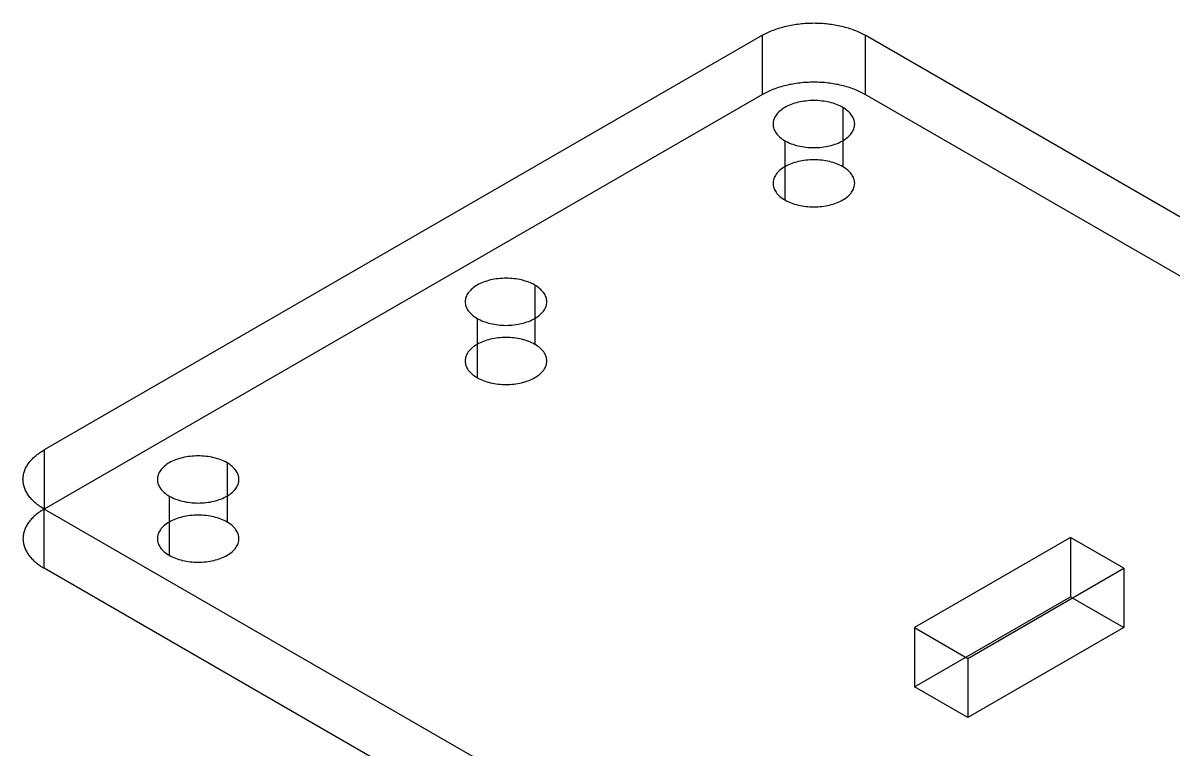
# Model space of a CAD drawing. Header units: inches. Extents: x 0.5 to 33.5, y 0.5 to 21.5.
# Drawn here: x 27.333 to 30.204, y 11.905 to 13.718 of the extents above; entities that cross this region are included whole.
import ezdxf

# ---------------------------------------------------------------- set-up
doc = ezdxf.new("R2010")
doc.units = ezdxf.units.IN
doc.header["$MEASUREMENT"] = 0

msp = doc.modelspace()

# ---------------------------------------------------------------- linework, layer by layer
at = {"layer": 'OUTLINE'}
for p, q in [((29.1856, 13.6906), (29.1889, 13.6923)), ((29.1889, 13.6923), (29.1923, 13.6939)), ((29.1923, 13.6939), (29.1958, 13.6955)), ((29.1958, 13.6955), (29.1993, 13.6971)), ((29.1993, 13.6971), (29.2029, 13.6986)), ((29.2029, 13.6986), (29.2066, 13.7)), ((29.2066, 13.7), (29.2103, 13.7014)), ((29.2103, 13.7014), (29.2141, 13.7028)), ((29.2141, 13.7028), (29.218, 13.7041)), ((29.218, 13.7041), (29.2219, 13.7053)), ((29.2219, 13.7053), (29.2258, 13.7065)), ((29.2258, 13.7065), (29.2298, 13.7076)), ((29.2298, 13.7076), (29.2338, 13.7087)), ((29.2338, 13.7087), (29.2379, 13.7097)), ((29.2379, 13.7097), (29.242, 13.7107)), ((29.242, 13.7107), (29.2462, 13.7116)), ((29.2462, 13.7116), (29.2504, 13.7124)), ((29.2504, 13.7124), (29.2546, 13.7132)), ((29.2546, 13.7132), (29.2589, 13.7139)), ((29.2589, 13.7139), (29.2632, 13.7145)), ((29.2632, 13.7145), (29.2675, 13.7151)), ((29.2675, 13.7151), (29.2719, 13.7157)), ((29.2719, 13.7157), (29.2763, 13.7161)), ((29.2763, 13.7161), (29.2806, 13.7165)), ((29.2806, 13.7165), (29.2851, 13.7169)), ((29.2851, 13.7169), (29.2895, 13.7172)), ((29.2895, 13.7172), (29.2939, 13.7174)), ((29.2939, 13.7174), (29.2983, 13.7175)), ((29.2983, 13.7175), (29.3028, 13.7176)), ((29.3028, 13.7176), (29.3072, 13.7177)), ((29.3072, 13.7177), (29.3117, 13.7176)), ((29.3117, 13.7176), (29.3161, 13.7175)), ((29.3161, 13.7175), (29.3205, 13.7174)), ((29.3205, 13.7174), (29.325, 13.7172)), ((29.325, 13.7172), (29.3294, 13.7169)), ((29.3294, 13.7169), (29.3338, 13.7165)), ((29.3338, 13.7165), (29.3382, 13.7161)), ((29.3382, 13.7161), (29.3426, 13.7157)), ((29.3426, 13.7157), (29.3469, 13.7151)), ((29.3469, 13.7151), (29.3512, 13.7145)), ((29.3512, 13.7145), (29.3555, 13.7139)), ((29.3555, 13.7139), (29.3598, 13.7132)), ((29.3598, 13.7132), (29.364, 13.7124)), ((29.364, 13.7124), (29.3682, 13.7116)), ((29.3682, 13.7116), (29.3724, 13.7107)), ((29.3724, 13.7107), (29.3765, 13.7097)), ((29.3765, 13.7097), (29.3806, 13.7087)), ((29.3806, 13.7087), (29.3846, 13.7076)), ((29.3846, 13.7076), (29.3886, 13.7065)), ((29.3886, 13.7065), (29.3926, 13.7053)), ((29.3926, 13.7053), (29.3965, 13.7041)), ((29.3965, 13.7041), (29.4003, 13.7028)), ((29.4003, 13.7028), (29.4041, 13.7014)), ((29.4041, 13.7014), (29.4078, 13.7)), ((29.4078, 13.7), (29.4115, 13.6986)), ((29.4115, 13.6986), (29.4151, 13.6971)), ((29.4151, 13.6971), (29.4186, 13.6955)), ((29.4186, 13.6955), (29.4221, 13.6939)), ((29.4221, 13.6939), (29.4255, 13.6923)), ((29.4255, 13.6923), (29.4288, 13.6906)), ((29.1792, 13.687), (27.3864, 12.6519)), ((29.1792, 13.687), (29.1823, 13.6888)), ((29.1792, 13.5392), (29.1792, 13.687)), ((29.1823, 13.6888), (29.1856, 13.6906)), ((29.4288, 13.6906), (29.4321, 13.6888)), ((29.4321, 13.6888), (29.4353, 13.687)), ((32.2525, 12.0605), (29.4353, 13.687)), ((29.4353, 13.687), (29.4353, 13.5392)), ((29.1993, 13.5492), (29.1958, 13.5477)), ((29.2029, 13.5507), (29.1993, 13.5492)), ((29.2066, 13.5522), (29.2029, 13.5507)), ((29.2103, 13.5536), (29.2066, 13.5522)), ((29.2141, 13.5549), (29.2103, 13.5536)), ((29.218, 13.5562), (29.2141, 13.5549)), ((29.2219, 13.5575), (29.218, 13.5562)), ((29.2258, 13.5586), (29.2219, 13.5575)), ((29.2298, 13.5598), (29.2258, 13.5586)), ((29.2338, 13.5608), (29.2298, 13.5598)), ((29.2379, 13.5618), (29.2338, 13.5608)), ((29.242, 13.5628), (29.2379, 13.5618)), ((29.2462, 13.5637), (29.242, 13.5628)), ((29.2504, 13.5645), (29.2462, 13.5637)), ((29.2546, 13.5653), (29.2504, 13.5645)), ((29.2589, 13.566), (29.2546, 13.5653)), ((29.2632, 13.5667), (29.2589, 13.566)), ((29.2675, 13.5673), (29.2632, 13.5667)), ((29.2719, 13.5678), (29.2675, 13.5673)), ((29.2763, 13.5683), (29.2719, 13.5678)), ((29.2806, 13.5687), (29.2763, 13.5683)), ((29.2851, 13.569), (29.2806, 13.5687)), ((29.2895, 13.5693), (29.2851, 13.569)), ((29.2939, 13.5695), (29.2895, 13.5693)), ((29.2983, 13.5697), (29.2939, 13.5695)), ((29.3028, 13.5698), (29.2983, 13.5697)), ((29.3072, 13.5698), (29.3028, 13.5698)), ((29.3117, 13.5698), (29.3072, 13.5698)), ((29.3161, 13.5697), (29.3117, 13.5698)), ((29.3205, 13.5695), (29.3161, 13.5697)), ((29.325, 13.5693), (29.3205, 13.5695)), ((29.3294, 13.569), (29.325, 13.5693)), ((29.3338, 13.5687), (29.3294, 13.569)), ((29.3382, 13.5683), (29.3338, 13.5687)), ((29.3426, 13.5678), (29.3382, 13.5683)), ((29.3469, 13.5673), (29.3426, 13.5678)), ((29.3512, 13.5667), (29.3469, 13.5673)), ((29.3555, 13.566), (29.3512, 13.5667)), ((29.3598, 13.5653), (29.3555, 13.566)), ((29.364, 13.5645), (29.3598, 13.5653)), ((29.3682, 13.5637), (29.364, 13.5645)), ((29.3724, 13.5628), (29.3682, 13.5637)), ((29.3765, 13.5618), (29.3724, 13.5628)), ((29.3806, 13.5608), (29.3765, 13.5618)), ((29.3846, 13.5598), (29.3806, 13.5608)), ((29.3886, 13.5586), (29.3846, 13.5598)), ((29.3926, 13.5575), (29.3886, 13.5586)), ((29.3965, 13.5562), (29.3926, 13.5575)), ((29.4003, 13.5549), (29.3965, 13.5562)), ((29.4041, 13.5536), (29.4003, 13.5549)), ((29.4078, 13.5522), (29.4041, 13.5536)), ((29.4115, 13.5507), (29.4078, 13.5522)), ((29.4151, 13.5492), (29.4115, 13.5507)), ((29.4186, 13.5477), (29.4151, 13.5492)), ((29.1792, 13.5392), (27.3864, 12.5041)), ((29.1823, 13.541), (29.1792, 13.5392)), ((29.1856, 13.5427), (29.1823, 13.541)), ((29.1889, 13.5444), (29.1856, 13.5427)), ((29.1923, 13.5461), (29.1889, 13.5444)), ((29.1958, 13.5477), (29.1923, 13.5461)), ((29.2682, 13.5196), (29.2637, 13.5184)), ((29.2729, 13.5206), (29.2682, 13.5196)), ((29.2777, 13.5215), (29.2729, 13.5206)), ((29.2825, 13.5223), (29.2777, 13.5215)), ((29.2873, 13.5229), (29.2825, 13.5223)), ((29.2923, 13.5234), (29.2873, 13.5229)), ((29.2972, 13.5238), (29.2923, 13.5234)), ((29.3022, 13.524), (29.2972, 13.5238)), ((29.3072, 13.524), (29.3022, 13.524)), ((29.3122, 13.524), (29.3072, 13.524)), ((29.3172, 13.5238), (29.3122, 13.524)), ((29.3222, 13.5234), (29.3172, 13.5238)), ((29.3271, 13.5229), (29.3222, 13.5234)), ((29.332, 13.5223), (29.3271, 13.5229)), ((29.3368, 13.5215), (29.332, 13.5223)), ((29.3415, 13.5206), (29.3368, 13.5215)), ((29.3462, 13.5196), (29.3415, 13.5206)), ((29.3508, 13.5184), (29.3462, 13.5196)), ((29.4221, 13.5461), (29.4186, 13.5477)), ((29.4255, 13.5444), (29.4221, 13.5461)), ((29.4288, 13.5427), (29.4255, 13.5444)), ((29.4321, 13.541), (29.4288, 13.5427)), ((29.4353, 13.5392), (29.4321, 13.541)), ((32.2525, 11.9126), (29.4353, 13.5392)), ((29.2151, 13.4904), (29.2131, 13.4877)), ((29.2174, 13.493), (29.2151, 13.4904)), ((29.2199, 13.4955), (29.2174, 13.493)), ((29.2225, 13.4979), (29.2199, 13.4955)), ((29.2254, 13.5003), (29.2225, 13.4979)), ((29.2285, 13.5025), (29.2254, 13.5003)), ((29.2318, 13.5047), (29.2285, 13.5025)), ((29.2352, 13.5068), (29.2318, 13.5047)), ((29.2388, 13.5088), (29.2352, 13.5068)), ((29.2426, 13.5107), (29.2388, 13.5088)), ((29.2465, 13.5125), (29.2426, 13.5107)), ((29.2506, 13.5141), (29.2465, 13.5125)), ((29.2549, 13.5157), (29.2506, 13.5141)), ((29.2592, 13.5171), (29.2549, 13.5157)), ((29.2637, 13.5184), (29.2592, 13.5171)), ((29.3552, 13.5171), (29.3508, 13.5184)), ((29.3596, 13.5157), (29.3552, 13.5171)), ((29.3638, 13.5141), (29.3596, 13.5157)), ((29.3679, 13.5125), (29.3638, 13.5141)), ((29.3718, 13.5107), (29.3679, 13.5125)), ((29.3756, 13.5088), (29.3718, 13.5107)), ((29.3792, 13.5068), (29.3756, 13.5088)), ((29.3792, 13.5068), (29.3792, 13.3589)), ((29.3827, 13.5047), (29.3792, 13.5068)), ((29.386, 13.5025), (29.3827, 13.5047)), ((29.389, 13.5003), (29.386, 13.5025)), ((29.3919, 13.4979), (29.389, 13.5003)), ((29.3946, 13.4955), (29.3919, 13.4979)), ((29.397, 13.493), (29.3946, 13.4955)), ((29.3993, 13.4904), (29.397, 13.493)), ((29.4013, 13.4877), (29.3993, 13.4904)), ((29.2055, 13.4681), (29.2054, 13.4652)), ((29.2054, 13.4652), (29.2055, 13.4624)), ((29.2059, 13.471), (29.2055, 13.4681)), ((29.2055, 13.4624), (29.2059, 13.4595)), ((29.2065, 13.4739), (29.2059, 13.471)), ((29.2073, 13.4767), (29.2065, 13.4739)), ((29.2084, 13.4795), (29.2073, 13.4767)), ((29.2098, 13.4823), (29.2084, 13.4795)), ((29.2113, 13.485), (29.2098, 13.4823)), ((29.2131, 13.4877), (29.2113, 13.485)), ((29.4031, 13.485), (29.4013, 13.4877)), ((29.4047, 13.4823), (29.4031, 13.485)), ((29.406, 13.4795), (29.4047, 13.4823)), ((29.4071, 13.4767), (29.406, 13.4795)), ((29.408, 13.4739), (29.4071, 13.4767)), ((29.4086, 13.471), (29.408, 13.4739)), ((29.4089, 13.4681), (29.4086, 13.471)), ((29.4086, 13.4595), (29.4089, 13.4624)), ((29.4091, 13.4652), (29.4089, 13.4681)), ((29.4089, 13.4624), (29.4091, 13.4652)), ((29.2059, 13.4595), (29.2065, 13.4566)), ((29.2065, 13.4566), (29.2073, 13.4538)), ((29.2073, 13.4538), (29.2084, 13.4509)), ((29.2084, 13.4509), (29.2098, 13.4482)), ((29.2098, 13.4482), (29.2113, 13.4454)), ((29.2113, 13.4454), (29.2131, 13.4427)), ((29.2131, 13.4427), (29.2151, 13.4401)), ((29.2151, 13.4401), (29.2174, 13.4375)), ((29.2174, 13.4375), (29.2199, 13.435)), ((29.2199, 13.435), (29.2225, 13.4326)), ((29.3919, 13.4326), (29.3946, 13.435)), ((29.3946, 13.435), (29.397, 13.4375)), ((29.397, 13.4375), (29.3993, 13.4401)), ((29.3993, 13.4401), (29.4013, 13.4427)), ((29.4013, 13.4427), (29.4031, 13.4454)), ((29.4031, 13.4454), (29.4047, 13.4482)), ((29.4047, 13.4482), (29.406, 13.4509)), ((29.406, 13.4509), (29.4071, 13.4538)), ((29.4071, 13.4538), (29.408, 13.4566)), ((29.408, 13.4566), (29.4086, 13.4595)), ((29.2225, 13.4326), (29.2254, 13.4302)), ((29.2254, 13.4302), (29.2285, 13.4279)), ((29.2285, 13.4279), (29.2318, 13.4257)), ((29.2318, 13.4257), (29.2352, 13.4237)), ((29.2352, 13.4237), (29.2352, 13.2758)), ((29.2352, 13.4237), (29.2388, 13.4217)), ((29.2388, 13.4217), (29.2426, 13.4198)), ((29.2426, 13.4198), (29.2465, 13.418)), ((29.2465, 13.418), (29.2506, 13.4163)), ((29.2506, 13.4163), (29.2549, 13.4148)), ((29.2549, 13.4148), (29.2592, 13.4134)), ((29.2592, 13.4134), (29.2637, 13.4121)), ((29.2637, 13.4121), (29.2682, 13.4109)), ((29.2682, 13.4109), (29.2729, 13.4099)), ((29.2729, 13.4099), (29.2777, 13.409)), ((29.2777, 13.409), (29.2825, 13.4082)), ((29.2825, 13.4082), (29.2873, 13.4076)), ((29.2873, 13.4076), (29.2923, 13.4071)), ((29.2923, 13.4071), (29.2972, 13.4067)), ((29.2972, 13.4067), (29.3022, 13.4065)), ((29.3022, 13.4065), (29.3072, 13.4064)), ((29.3072, 13.4064), (29.3122, 13.4065)), ((29.3122, 13.4065), (29.3172, 13.4067)), ((29.3172, 13.4067), (29.3222, 13.4071)), ((29.3222, 13.4071), (29.3271, 13.4076)), ((29.3271, 13.4076), (29.332, 13.4082)), ((29.332, 13.4082), (29.3368, 13.409)), ((29.3368, 13.409), (29.3415, 13.4099)), ((29.3415, 13.4099), (29.3462, 13.4109)), ((29.3462, 13.4109), (29.3508, 13.4121)), ((29.3508, 13.4121), (29.3552, 13.4134)), ((29.3552, 13.4134), (29.3596, 13.4148)), ((29.3596, 13.4148), (29.3638, 13.4163)), ((29.3638, 13.4163), (29.3679, 13.418)), ((29.3679, 13.418), (29.3718, 13.4198)), ((29.3718, 13.4198), (29.3756, 13.4217)), ((29.3756, 13.4217), (29.3792, 13.4237)), ((29.3792, 13.4237), (29.3827, 13.4257)), ((29.3827, 13.4257), (29.386, 13.4279)), ((29.386, 13.4279), (29.389, 13.4302)), ((29.389, 13.4302), (29.3919, 13.4326)), ((29.2923, 13.3755), (29.2873, 13.375)), ((29.2972, 13.3759), (29.2923, 13.3755)), ((29.3022, 13.3761), (29.2972, 13.3759)), ((29.3072, 13.3762), (29.3022, 13.3761)), ((29.3122, 13.3761), (29.3072, 13.3762)), ((29.3172, 13.3759), (29.3122, 13.3761)), ((29.3222, 13.3755), (29.3172, 13.3759)), ((29.3271, 13.375), (29.3222, 13.3755)), ((29.2199, 13.3476), (29.2174, 13.3451)), ((29.2225, 13.35), (29.2199, 13.3476)), ((29.2254, 13.3524), (29.2225, 13.35)), ((29.2285, 13.3547), (29.2254, 13.3524)), ((29.2318, 13.3569), (29.2285, 13.3547)), ((29.2352, 13.3589), (29.2318, 13.3569)), ((29.2388, 13.3609), (29.2352, 13.3589)), ((29.2426, 13.3628), (29.2388, 13.3609)), ((29.2465, 13.3646), (29.2426, 13.3628)), ((29.2506, 13.3663), (29.2465, 13.3646)), ((29.2549, 13.3678), (29.2506, 13.3663)), ((29.2592, 13.3692), (29.2549, 13.3678)), ((29.2637, 13.3705), (29.2592, 13.3692)), ((29.2682, 13.3717), (29.2637, 13.3705)), ((29.2729, 13.3727), (29.2682, 13.3717)), ((29.2777, 13.3736), (29.2729, 13.3727)), ((29.2825, 13.3744), (29.2777, 13.3736)), ((29.2873, 13.375), (29.2825, 13.3744)), ((29.332, 13.3744), (29.3271, 13.375)), ((29.3368, 13.3736), (29.332, 13.3744)), ((29.3415, 13.3727), (29.3368, 13.3736)), ((29.3462, 13.3717), (29.3415, 13.3727)), ((29.3508, 13.3705), (29.3462, 13.3717)), ((29.3552, 13.3692), (29.3508, 13.3705)), ((29.3596, 13.3678), (29.3552, 13.3692)), ((29.3638, 13.3663), (29.3596, 13.3678)), ((29.3679, 13.3646), (29.3638, 13.3663)), ((29.3718, 13.3628), (29.3679, 13.3646)), ((29.3756, 13.3609), (29.3718, 13.3628)), ((29.3792, 13.3589), (29.3756, 13.3609)), ((29.3827, 13.3569), (29.3792, 13.3589)), ((29.386, 13.3547), (29.3827, 13.3569)), ((29.389, 13.3524), (29.386, 13.3547)), ((29.3919, 13.35), (29.389, 13.3524)), ((29.3946, 13.3476), (29.3919, 13.35)), ((29.397, 13.3451), (29.3946, 13.3476)), ((29.2055, 13.3203), (29.2054, 13.3174)), ((29.2059, 13.3231), (29.2055, 13.3203)), ((29.2065, 13.326), (29.2059, 13.3231)), ((29.2073, 13.3288), (29.2065, 13.326)), ((29.2084, 13.3317), (29.2073, 13.3288)), ((29.2098, 13.3344), (29.2084, 13.3317)), ((29.2113, 13.3372), (29.2098, 13.3344)), ((29.2131, 13.3399), (29.2113, 13.3372)), ((29.2151, 13.3425), (29.2131, 13.3399)), ((29.2174, 13.3451), (29.2151, 13.3425)), ((29.3993, 13.3425), (29.397, 13.3451)), ((29.4013, 13.3399), (29.3993, 13.3425)), ((29.4031, 13.3372), (29.4013, 13.3399)), ((29.4047, 13.3344), (29.4031, 13.3372)), ((29.406, 13.3317), (29.4047, 13.3344)), ((29.4071, 13.3288), (29.406, 13.3317)), ((29.408, 13.326), (29.4071, 13.3288)), ((29.4086, 13.3231), (29.408, 13.326)), ((29.4089, 13.3203), (29.4086, 13.3231)), ((29.4091, 13.3174), (29.4089, 13.3203)), ((29.2054, 13.3174), (29.2055, 13.3145)), ((29.2055, 13.3145), (29.2059, 13.3116)), ((29.2059, 13.3116), (29.2065, 13.3087)), ((29.2065, 13.3087), (29.2073, 13.3059)), ((29.2073, 13.3059), (29.2084, 13.3031)), ((29.2084, 13.3031), (29.2098, 13.3003)), ((29.2098, 13.3003), (29.2113, 13.2976)), ((29.2113, 13.2976), (29.2131, 13.2949)), ((29.2131, 13.2949), (29.2151, 13.2922)), ((29.2151, 13.2922), (29.2174, 13.2896)), ((29.2174, 13.2896), (29.2199, 13.2871)), ((29.3946, 13.2871), (29.397, 13.2896)), ((29.397, 13.2896), (29.3993, 13.2922)), ((29.3993, 13.2922), (29.4013, 13.2949)), ((29.4013, 13.2949), (29.4031, 13.2976)), ((29.4031, 13.2976), (29.4047, 13.3003)), ((29.4047, 13.3003), (29.406, 13.3031)), ((29.406, 13.3031), (29.4071, 13.3059)), ((29.4071, 13.3059), (29.408, 13.3087)), ((29.408, 13.3087), (29.4086, 13.3116)), ((29.4086, 13.3116), (29.4089, 13.3145)), ((29.4089, 13.3145), (29.4091, 13.3174)), ((29.2199, 13.2871), (29.2225, 13.2847)), ((29.2225, 13.2847), (29.2254, 13.2823)), ((29.2254, 13.2823), (29.2285, 13.2801)), ((29.2285, 13.2801), (29.2318, 13.2779)), ((29.2318, 13.2779), (29.2352, 13.2758)), ((29.2352, 13.2758), (29.2388, 13.2738)), ((29.2388, 13.2738), (29.2426, 13.2719)), ((29.2426, 13.2719), (29.2465, 13.2701)), ((29.2465, 13.2701), (29.2506, 13.2685)), ((29.2506, 13.2685), (29.2549, 13.2669)), ((29.2549, 13.2669), (29.2592, 13.2655)), ((29.2592, 13.2655), (29.2637, 13.2642)), ((29.2637, 13.2642), (29.2682, 13.263)), ((29.2682, 13.263), (29.2729, 13.262)), ((29.2729, 13.262), (29.2777, 13.2611)), ((29.2777, 13.2611), (29.2825, 13.2603)), ((29.332, 13.2603), (29.3368, 13.2611)), ((29.3368, 13.2611), (29.3415, 13.262)), ((29.3415, 13.262), (29.3462, 13.263)), ((29.3462, 13.263), (29.3508, 13.2642)), ((29.3508, 13.2642), (29.3552, 13.2655)), ((29.3552, 13.2655), (29.3596, 13.2669)), ((29.3596, 13.2669), (29.3638, 13.2685)), ((29.3638, 13.2685), (29.3679, 13.2701)), ((29.3679, 13.2701), (29.3718, 13.2719)), ((29.3718, 13.2719), (29.3756, 13.2738)), ((29.3756, 13.2738), (29.3792, 13.2758)), ((29.3792, 13.2758), (29.3827, 13.2779)), ((29.3827, 13.2779), (29.386, 13.2801)), ((29.386, 13.2801), (29.389, 13.2823)), ((29.389, 13.2823), (29.3919, 13.2847)), ((29.3919, 13.2847), (29.3946, 13.2871)), ((29.2825, 13.2603), (29.2873, 13.2597)), ((29.2873, 13.2597), (29.2923, 13.2592)), ((29.2923, 13.2592), (29.2972, 13.2588)), ((29.2972, 13.2588), (29.3022, 13.2586)), ((29.3022, 13.2586), (29.3072, 13.2586)), ((29.3072, 13.2586), (29.3122, 13.2586)), ((29.3122, 13.2586), (29.3172, 13.2588)), ((29.3172, 13.2588), (29.3222, 13.2592)), ((29.3222, 13.2592), (29.3271, 13.2597)), ((29.3271, 13.2597), (29.332, 13.2603)), ((28.4634, 13.0611), (28.4602, 13.0589)), ((28.4669, 13.0632), (28.4634, 13.0611)), ((28.4705, 13.0652), (28.4669, 13.0632)), ((28.4743, 13.0671), (28.4705, 13.0652)), ((28.4782, 13.0689), (28.4743, 13.0671)), ((28.4823, 13.0705), (28.4782, 13.0689)), ((28.4865, 13.0721), (28.4823, 13.0705)), ((28.4909, 13.0735), (28.4865, 13.0721)), ((28.4953, 13.0748), (28.4909, 13.0735)), ((28.4999, 13.076), (28.4953, 13.0748)), ((28.5046, 13.077), (28.4999, 13.076)), ((28.5093, 13.0779), (28.5046, 13.077)), ((28.5141, 13.0787), (28.5093, 13.0779)), ((28.519, 13.0793), (28.5141, 13.0787)), ((28.5239, 13.0798), (28.519, 13.0793)), ((28.5289, 13.0801), (28.5239, 13.0798)), ((28.5339, 13.0804), (28.5289, 13.0801)), ((28.5389, 13.0804), (28.5339, 13.0804)), ((28.5439, 13.0804), (28.5389, 13.0804)), ((28.5489, 13.0801), (28.5439, 13.0804)), ((28.5538, 13.0798), (28.5489, 13.0801)), ((28.5588, 13.0793), (28.5538, 13.0798)), ((28.5636, 13.0787), (28.5588, 13.0793)), ((28.5684, 13.0779), (28.5636, 13.0787)), ((28.5732, 13.077), (28.5684, 13.0779)), ((28.5779, 13.076), (28.5732, 13.077)), ((28.5824, 13.0748), (28.5779, 13.076)), ((28.5869, 13.0735), (28.5824, 13.0748)), ((28.5912, 13.0721), (28.5869, 13.0735)), ((28.5955, 13.0705), (28.5912, 13.0721)), ((28.5996, 13.0689), (28.5955, 13.0705)), ((28.6035, 13.0671), (28.5996, 13.0689)), ((28.6073, 13.0652), (28.6035, 13.0671)), ((28.6109, 13.0632), (28.6073, 13.0652)), ((28.6109, 13.0632), (28.6109, 12.9153)), ((28.6143, 13.0611), (28.6109, 13.0632)), ((28.6176, 13.0589), (28.6143, 13.0611)), ((28.439, 13.0331), (28.4381, 13.0303)), ((28.4401, 13.0359), (28.439, 13.0331)), ((28.4414, 13.0387), (28.4401, 13.0359)), ((28.443, 13.0414), (28.4414, 13.0387)), ((28.4448, 13.0441), (28.443, 13.0414)), ((28.4468, 13.0468), (28.4448, 13.0441)), ((28.4491, 13.0493), (28.4468, 13.0468)), ((28.4515, 13.0519), (28.4491, 13.0493)), ((28.4542, 13.0543), (28.4515, 13.0519)), ((28.4571, 13.0567), (28.4542, 13.0543)), ((28.4602, 13.0589), (28.4571, 13.0567)), ((28.6207, 13.0567), (28.6176, 13.0589)), ((28.6236, 13.0543), (28.6207, 13.0567)), ((28.6262, 13.0519), (28.6236, 13.0543)), ((28.6287, 13.0493), (28.6262, 13.0519)), ((28.631, 13.0468), (28.6287, 13.0493)), ((28.633, 13.0441), (28.631, 13.0468)), ((28.6348, 13.0414), (28.633, 13.0441)), ((28.6363, 13.0387), (28.6348, 13.0414)), ((28.6377, 13.0359), (28.6363, 13.0387)), ((28.6388, 13.0331), (28.6377, 13.0359)), ((28.6396, 13.0303), (28.6388, 13.0331)), ((28.4372, 13.0245), (28.437, 13.0216)), ((28.437, 13.0216), (28.4372, 13.0187)), ((28.4375, 13.0274), (28.4372, 13.0245)), ((28.4372, 13.0187), (28.4375, 13.0159)), ((28.4381, 13.0303), (28.4375, 13.0274)), ((28.4375, 13.0159), (28.4381, 13.013)), ((28.4381, 13.013), (28.439, 13.0102)), ((28.439, 13.0102), (28.4401, 13.0073)), ((28.4401, 13.0073), (28.4414, 13.0046)), ((28.4414, 13.0046), (28.443, 13.0018)), ((28.6348, 13.0018), (28.6363, 13.0046)), ((28.6363, 13.0046), (28.6377, 13.0073)), ((28.6377, 13.0073), (28.6388, 13.0102)), ((28.6388, 13.0102), (28.6396, 13.013)), ((28.6402, 13.0274), (28.6396, 13.0303)), ((28.6396, 13.013), (28.6402, 13.0159)), ((28.6406, 13.0245), (28.6402, 13.0274)), ((28.6402, 13.0159), (28.6406, 13.0187)), ((28.6407, 13.0216), (28.6406, 13.0245)), ((28.6406, 13.0187), (28.6407, 13.0216)), ((28.443, 13.0018), (28.4448, 12.9991)), ((28.4448, 12.9991), (28.4468, 12.9965)), ((28.4468, 12.9965), (28.4491, 12.9939)), ((28.4491, 12.9939), (28.4515, 12.9914)), ((28.4515, 12.9914), (28.4542, 12.989)), ((28.4542, 12.989), (28.4571, 12.9866)), ((28.4571, 12.9866), (28.4602, 12.9843)), ((28.4602, 12.9843), (28.4634, 12.9821)), ((28.4634, 12.9821), (28.4669, 12.98)), ((28.4669, 12.98), (28.4669, 12.8322)), ((28.4669, 12.98), (28.4705, 12.9781)), ((28.4705, 12.9781), (28.4743, 12.9762)), ((28.4743, 12.9762), (28.4782, 12.9744)), ((28.4782, 12.9744), (28.4823, 12.9727)), ((28.5955, 12.9727), (28.5996, 12.9744)), ((28.5996, 12.9744), (28.6035, 12.9762)), ((28.6035, 12.9762), (28.6073, 12.9781)), ((28.6073, 12.9781), (28.6109, 12.98)), ((28.6109, 12.98), (28.6143, 12.9821)), ((28.6143, 12.9821), (28.6176, 12.9843)), ((28.6176, 12.9843), (28.6207, 12.9866)), ((28.6207, 12.9866), (28.6236, 12.989)), ((28.6236, 12.989), (28.6262, 12.9914)), ((28.6262, 12.9914), (28.6287, 12.9939)), ((28.6287, 12.9939), (28.631, 12.9965)), ((28.631, 12.9965), (28.633, 12.9991)), ((28.633, 12.9991), (28.6348, 13.0018)), ((28.4823, 12.9727), (28.4865, 12.9712)), ((28.4865, 12.9712), (28.4909, 12.9698)), ((28.4909, 12.9698), (28.4953, 12.9685)), ((28.4953, 12.9685), (28.4999, 12.9673)), ((28.4999, 12.9673), (28.5046, 12.9663)), ((28.5046, 12.9663), (28.5093, 12.9654)), ((28.5093, 12.9654), (28.5141, 12.9646)), ((28.5141, 12.9646), (28.519, 12.9639)), ((28.519, 12.9639), (28.5239, 12.9635)), ((28.5239, 12.9635), (28.5289, 12.9631)), ((28.5289, 12.9631), (28.5339, 12.9629)), ((28.5339, 12.9629), (28.5389, 12.9628)), ((28.5389, 12.9628), (28.5439, 12.9629)), ((28.5439, 12.9629), (28.5489, 12.9631)), ((28.5489, 12.9631), (28.5538, 12.9635)), ((28.5538, 12.9635), (28.5588, 12.9639)), ((28.5588, 12.9639), (28.5636, 12.9646)), ((28.5636, 12.9646), (28.5684, 12.9654)), ((28.5684, 12.9654), (28.5732, 12.9663)), ((28.5732, 12.9663), (28.5779, 12.9673)), ((28.5779, 12.9673), (28.5824, 12.9685)), ((28.5824, 12.9685), (28.5869, 12.9698)), ((28.5869, 12.9698), (28.5912, 12.9712)), ((28.5912, 12.9712), (28.5955, 12.9727)), ((28.4705, 12.9173), (28.4669, 12.9153)), ((28.4743, 12.9192), (28.4705, 12.9173)), ((28.4782, 12.921), (28.4743, 12.9192)), ((28.4823, 12.9226), (28.4782, 12.921)), ((28.4865, 12.9242), (28.4823, 12.9226)), ((28.4909, 12.9256), (28.4865, 12.9242)), ((28.4953, 12.9269), (28.4909, 12.9256)), ((28.4999, 12.9281), (28.4953, 12.9269)), ((28.5046, 12.9291), (28.4999, 12.9281)), ((28.5093, 12.93), (28.5046, 12.9291)), ((28.5141, 12.9308), (28.5093, 12.93)), ((28.519, 12.9314), (28.5141, 12.9308)), ((28.5239, 12.9319), (28.519, 12.9314)), ((28.5289, 12.9323), (28.5239, 12.9319)), ((28.5339, 12.9325), (28.5289, 12.9323)), ((28.5389, 12.9326), (28.5339, 12.9325)), ((28.5439, 12.9325), (28.5389, 12.9326)), ((28.5489, 12.9323), (28.5439, 12.9325)), ((28.5538, 12.9319), (28.5489, 12.9323)), ((28.5588, 12.9314), (28.5538, 12.9319)), ((28.5636, 12.9308), (28.5588, 12.9314)), ((28.5684, 12.93), (28.5636, 12.9308)), ((28.5732, 12.9291), (28.5684, 12.93)), ((28.5779, 12.9281), (28.5732, 12.9291)), ((28.5824, 12.9269), (28.5779, 12.9281)), ((28.5869, 12.9256), (28.5824, 12.9269)), ((28.5912, 12.9242), (28.5869, 12.9256)), ((28.5955, 12.9226), (28.5912, 12.9242)), ((28.5996, 12.921), (28.5955, 12.9226)), ((28.6035, 12.9192), (28.5996, 12.921)), ((28.6073, 12.9173), (28.6035, 12.9192)), ((28.6109, 12.9153), (28.6073, 12.9173)), ((28.4401, 12.888), (28.439, 12.8852)), ((28.4414, 12.8908), (28.4401, 12.888)), ((28.443, 12.8936), (28.4414, 12.8908)), ((28.4448, 12.8963), (28.443, 12.8936)), ((28.4468, 12.8989), (28.4448, 12.8963)), ((28.4491, 12.9015), (28.4468, 12.8989)), ((28.4515, 12.904), (28.4491, 12.9015)), ((28.4542, 12.9064), (28.4515, 12.904)), ((28.4571, 12.9088), (28.4542, 12.9064)), ((28.4602, 12.9111), (28.4571, 12.9088)), ((28.4634, 12.9132), (28.4602, 12.9111)), ((28.4669, 12.9153), (28.4634, 12.9132)), ((28.6143, 12.9132), (28.6109, 12.9153)), ((28.6176, 12.9111), (28.6143, 12.9132)), ((28.6207, 12.9088), (28.6176, 12.9111)), ((28.6236, 12.9064), (28.6207, 12.9088)), ((28.6262, 12.904), (28.6236, 12.9064)), ((28.6287, 12.9015), (28.6262, 12.904)), ((28.631, 12.8989), (28.6287, 12.9015)), ((28.633, 12.8963), (28.631, 12.8989)), ((28.6348, 12.8936), (28.633, 12.8963)), ((28.6363, 12.8908), (28.6348, 12.8936)), ((28.6377, 12.888), (28.6363, 12.8908)), ((28.6388, 12.8852), (28.6377, 12.888)), ((28.4372, 12.8766), (28.437, 12.8738)), ((28.437, 12.8738), (28.4372, 12.8709)), ((28.4375, 12.8795), (28.4372, 12.8766)), ((28.4372, 12.8709), (28.4375, 12.868)), ((28.4381, 12.8824), (28.4375, 12.8795)), ((28.4375, 12.868), (28.4381, 12.8651)), ((28.439, 12.8852), (28.4381, 12.8824)), ((28.4381, 12.8651), (28.439, 12.8623)), ((28.439, 12.8623), (28.4401, 12.8595)), ((28.4401, 12.8595), (28.4414, 12.8567)), ((28.6363, 12.8567), (28.6377, 12.8595)), ((28.6377, 12.8595), (28.6388, 12.8623)), ((28.6396, 12.8824), (28.6388, 12.8852)), ((28.6388, 12.8623), (28.6396, 12.8651)), ((28.6402, 12.8795), (28.6396, 12.8824)), ((28.6396, 12.8651), (28.6402, 12.868)), ((28.6406, 12.8766), (28.6402, 12.8795)), ((28.6402, 12.868), (28.6406, 12.8709)), ((28.6407, 12.8738), (28.6406, 12.8766)), ((28.6406, 12.8709), (28.6407, 12.8738)), ((28.4414, 12.8567), (28.443, 12.8539)), ((28.443, 12.8539), (28.4448, 12.8512)), ((28.4448, 12.8512), (28.4468, 12.8486)), ((28.4468, 12.8486), (28.4491, 12.846)), ((28.4491, 12.846), (28.4515, 12.8435)), ((28.4515, 12.8435), (28.4542, 12.8411)), ((28.4542, 12.8411), (28.4571, 12.8387)), ((28.4571, 12.8387), (28.4602, 12.8364)), ((28.4602, 12.8364), (28.4634, 12.8343)), ((28.4634, 12.8343), (28.4669, 12.8322)), ((28.4669, 12.8322), (28.4705, 12.8302)), ((28.4705, 12.8302), (28.4743, 12.8283)), ((28.6035, 12.8283), (28.6073, 12.8302)), ((28.6073, 12.8302), (28.6109, 12.8322)), ((28.6109, 12.8322), (28.6143, 12.8343)), ((28.6143, 12.8343), (28.6176, 12.8364)), ((28.6176, 12.8364), (28.6207, 12.8387)), ((28.6207, 12.8387), (28.6236, 12.8411)), ((28.6236, 12.8411), (28.6262, 12.8435)), ((28.6262, 12.8435), (28.6287, 12.846)), ((28.6287, 12.846), (28.631, 12.8486)), ((28.631, 12.8486), (28.633, 12.8512)), ((28.633, 12.8512), (28.6348, 12.8539)), ((28.6348, 12.8539), (28.6363, 12.8567)), ((28.4743, 12.8283), (28.4782, 12.8265)), ((28.4782, 12.8265), (28.4823, 12.8249)), ((28.4823, 12.8249), (28.4865, 12.8233)), ((28.4865, 12.8233), (28.4909, 12.8219)), ((28.4909, 12.8219), (28.4953, 12.8206)), ((28.4953, 12.8206), (28.4999, 12.8194)), ((28.4999, 12.8194), (28.5046, 12.8184)), ((28.5046, 12.8184), (28.5093, 12.8175)), ((28.5093, 12.8175), (28.5141, 12.8167)), ((28.5141, 12.8167), (28.519, 12.8161)), ((28.519, 12.8161), (28.5239, 12.8156)), ((28.5239, 12.8156), (28.5289, 12.8152)), ((28.5289, 12.8152), (28.5339, 12.815)), ((28.5339, 12.815), (28.5389, 12.8149)), ((28.5389, 12.8149), (28.5439, 12.815)), ((28.5439, 12.815), (28.5489, 12.8152)), ((28.5489, 12.8152), (28.5538, 12.8156)), ((28.5538, 12.8156), (28.5588, 12.8161)), ((28.5588, 12.8161), (28.5636, 12.8167)), ((28.5636, 12.8167), (28.5684, 12.8175)), ((28.5684, 12.8175), (28.5732, 12.8184)), ((28.5732, 12.8184), (28.5779, 12.8194)), ((28.5779, 12.8194), (28.5824, 12.8206)), ((28.5824, 12.8206), (28.5869, 12.8219)), ((28.5869, 12.8219), (28.5912, 12.8233)), ((28.5912, 12.8233), (28.5955, 12.8249)), ((28.5955, 12.8249), (28.5996, 12.8265)), ((28.5996, 12.8265), (28.6035, 12.8283)), ((27.3547, 12.6273), (27.3569, 12.6295)), ((27.3569, 12.6295), (27.3591, 12.6318)), ((27.3591, 12.6318), (27.3614, 12.634)), ((27.3614, 12.634), (27.3639, 12.6361)), ((27.3639, 12.6361), (27.3664, 12.6382)), ((27.3664, 12.6382), (27.369, 12.6403)), ((27.369, 12.6403), (27.3717, 12.6423)), ((27.3717, 12.6423), (27.3744, 12.6443)), ((27.3744, 12.6443), (27.3773, 12.6463)), ((27.3773, 12.6463), (27.3802, 12.6482)), ((27.3802, 12.6482), (27.3833, 12.6501)), ((27.3833, 12.6501), (27.3864, 12.6519)), ((27.3864, 12.6519), (27.3864, 12.5041)), ((27.7225, 12.6299), (27.7182, 12.6284)), ((27.727, 12.6312), (27.7225, 12.6299)), ((27.7316, 12.6323), (27.727, 12.6312)), ((27.7362, 12.6334), (27.7316, 12.6323)), ((27.741, 12.6343), (27.7362, 12.6334)), ((27.7458, 12.6351), (27.741, 12.6343)), ((27.7507, 12.6357), (27.7458, 12.6351)), ((27.7556, 12.6362), (27.7507, 12.6357)), ((27.7606, 12.6365), (27.7556, 12.6362)), ((27.7655, 12.6367), (27.7606, 12.6365)), ((27.7705, 12.6368), (27.7655, 12.6367)), ((27.7755, 12.6367), (27.7705, 12.6368)), ((27.7805, 12.6365), (27.7755, 12.6367)), ((27.7855, 12.6362), (27.7805, 12.6365)), ((27.7904, 12.6357), (27.7855, 12.6362)), ((27.7953, 12.6351), (27.7904, 12.6357)), ((27.8001, 12.6343), (27.7953, 12.6351)), ((27.8049, 12.6334), (27.8001, 12.6343)), ((27.8095, 12.6323), (27.8049, 12.6334)), ((27.8141, 12.6312), (27.8095, 12.6323)), ((27.8186, 12.6299), (27.8141, 12.6312)), ((27.8229, 12.6284), (27.8186, 12.6299)), ((27.3368, 12.5984), (27.3377, 12.6009)), ((27.3377, 12.6009), (27.3388, 12.6034)), ((27.3388, 12.6034), (27.3399, 12.6059)), ((27.3399, 12.6059), (27.3411, 12.6084)), ((27.3411, 12.6084), (27.3425, 12.6108)), ((27.3425, 12.6108), (27.3439, 12.6132)), ((27.3439, 12.6132), (27.3455, 12.6156)), ((27.3455, 12.6156), (27.3471, 12.618)), ((27.3471, 12.618), (27.3489, 12.6204)), ((27.3489, 12.6204), (27.3507, 12.6227)), ((27.3507, 12.6227), (27.3527, 12.625)), ((27.3527, 12.625), (27.3547, 12.6273)), ((27.6785, 12.6032), (27.6764, 12.6005)), ((27.6807, 12.6057), (27.6785, 12.6032)), ((27.6832, 12.6082), (27.6807, 12.6057)), ((27.6859, 12.6107), (27.6832, 12.6082)), ((27.6887, 12.613), (27.6859, 12.6107)), ((27.6918, 12.6153), (27.6887, 12.613)), ((27.6951, 12.6175), (27.6918, 12.6153)), ((27.6985, 12.6196), (27.6951, 12.6175)), ((27.7021, 12.6216), (27.6985, 12.6196)), ((27.7059, 12.6235), (27.7021, 12.6216)), ((27.7099, 12.6252), (27.7059, 12.6235)), ((27.714, 12.6269), (27.7099, 12.6252)), ((27.7182, 12.6284), (27.714, 12.6269)), ((27.8271, 12.6269), (27.8229, 12.6284)), ((27.8312, 12.6252), (27.8271, 12.6269)), ((27.8352, 12.6235), (27.8312, 12.6252)), ((27.8389, 12.6216), (27.8352, 12.6235)), ((27.8426, 12.6196), (27.8389, 12.6216)), ((27.8426, 12.6196), (27.8426, 12.4717)), ((27.846, 12.6175), (27.8426, 12.6196)), ((27.8493, 12.6153), (27.846, 12.6175)), ((27.8524, 12.613), (27.8493, 12.6153)), ((27.8552, 12.6107), (27.8524, 12.613)), ((27.8579, 12.6082), (27.8552, 12.6107)), ((27.8604, 12.6057), (27.8579, 12.6082)), ((27.8626, 12.6032), (27.8604, 12.6057)), ((27.8646, 12.6005), (27.8626, 12.6032)), ((27.3333, 12.578), (27.3334, 12.5806)), ((27.3334, 12.5754), (27.3333, 12.578)), ((27.3334, 12.5806), (27.3336, 12.5831)), ((27.3336, 12.5729), (27.3334, 12.5754)), ((27.3336, 12.5831), (27.3338, 12.5857)), ((27.3338, 12.5703), (27.3336, 12.5729)), ((27.3338, 12.5857), (27.3342, 12.5883)), ((27.3342, 12.5883), (27.3347, 12.5908)), ((27.3347, 12.5908), (27.3353, 12.5934)), ((27.3353, 12.5934), (27.336, 12.5959)), ((27.336, 12.5959), (27.3368, 12.5984)), ((27.6688, 12.5809), (27.6687, 12.578)), ((27.6687, 12.578), (27.6688, 12.5751)), ((27.6692, 12.5838), (27.6688, 12.5809)), ((27.6688, 12.5751), (27.6692, 12.5722)), ((27.6698, 12.5866), (27.6692, 12.5838)), ((27.6692, 12.5722), (27.6698, 12.5694)), ((27.6707, 12.5895), (27.6698, 12.5866)), ((27.6717, 12.5923), (27.6707, 12.5895)), ((27.6731, 12.5951), (27.6717, 12.5923)), ((27.6746, 12.5978), (27.6731, 12.5951)), ((27.6764, 12.6005), (27.6746, 12.5978)), ((27.8664, 12.5978), (27.8646, 12.6005)), ((27.868, 12.5951), (27.8664, 12.5978)), ((27.8693, 12.5923), (27.868, 12.5951)), ((27.8704, 12.5895), (27.8693, 12.5923)), ((27.8713, 12.5866), (27.8704, 12.5895)), ((27.8719, 12.5838), (27.8713, 12.5866)), ((27.8713, 12.5694), (27.8719, 12.5722)), ((27.8723, 12.5809), (27.8719, 12.5838)), ((27.8719, 12.5722), (27.8723, 12.5751)), ((27.8724, 12.578), (27.8723, 12.5809)), ((27.8723, 12.5751), (27.8724, 12.578)), ((27.3342, 12.5678), (27.3338, 12.5703)), ((27.3347, 12.5652), (27.3342, 12.5678)), ((27.3353, 12.5627), (27.3347, 12.5652)), ((27.336, 12.5601), (27.3353, 12.5627)), ((27.3368, 12.5576), (27.336, 12.5601)), ((27.3377, 12.5551), (27.3368, 12.5576)), ((27.3388, 12.5526), (27.3377, 12.5551)), ((27.3399, 12.5501), (27.3388, 12.5526)), ((27.3411, 12.5477), (27.3399, 12.5501)), ((27.3425, 12.5452), (27.3411, 12.5477)), ((27.3439, 12.5428), (27.3425, 12.5452)), ((27.6698, 12.5694), (27.6707, 12.5665)), ((27.6707, 12.5665), (27.6717, 12.5637)), ((27.6717, 12.5637), (27.6731, 12.5609)), ((27.6731, 12.5609), (27.6746, 12.5582)), ((27.6746, 12.5582), (27.6764, 12.5555)), ((27.6764, 12.5555), (27.6785, 12.5529)), ((27.6785, 12.5529), (27.6807, 12.5503)), ((27.6807, 12.5503), (27.6832, 12.5478)), ((27.6832, 12.5478), (27.6859, 12.5453)), ((27.6859, 12.5453), (27.6887, 12.543)), ((27.8524, 12.543), (27.8552, 12.5453)), ((27.8552, 12.5453), (27.8579, 12.5478)), ((27.8579, 12.5478), (27.8604, 12.5503)), ((27.8604, 12.5503), (27.8626, 12.5529)), ((27.8626, 12.5529), (27.8646, 12.5555)), ((27.8646, 12.5555), (27.8664, 12.5582)), ((27.8664, 12.5582), (27.868, 12.5609)), ((27.868, 12.5609), (27.8693, 12.5637)), ((27.8693, 12.5637), (27.8704, 12.5665)), ((27.8704, 12.5665), (27.8713, 12.5694)), ((27.3455, 12.5404), (27.3439, 12.5428)), ((27.3471, 12.538), (27.3455, 12.5404)), ((27.3489, 12.5356), (27.3471, 12.538)), ((27.3507, 12.5333), (27.3489, 12.5356)), ((27.3527, 12.531), (27.3507, 12.5333)), ((27.3547, 12.5287), (27.3527, 12.531)), ((27.3569, 12.5265), (27.3547, 12.5287)), ((27.3591, 12.5243), (27.3569, 12.5265)), ((27.3614, 12.5221), (27.3591, 12.5243)), ((27.3639, 12.5199), (27.3614, 12.5221)), ((27.3664, 12.5178), (27.3639, 12.5199)), ((27.369, 12.5157), (27.3664, 12.5178)), ((27.3717, 12.5137), (27.369, 12.5157)), ((27.6887, 12.543), (27.6918, 12.5407)), ((27.6918, 12.5407), (27.6951, 12.5385)), ((27.6951, 12.5385), (27.6985, 12.5364)), ((27.6985, 12.5364), (27.6985, 12.3886)), ((27.6985, 12.5364), (27.7021, 12.5344)), ((27.7021, 12.5344), (27.7059, 12.5326)), ((27.7059, 12.5326), (27.7099, 12.5308)), ((27.7099, 12.5308), (27.714, 12.5291)), ((27.714, 12.5291), (27.7182, 12.5276)), ((27.7182, 12.5276), (27.7225, 12.5261)), ((27.7225, 12.5261), (27.727, 12.5249)), ((27.727, 12.5249), (27.7316, 12.5237)), ((27.7316, 12.5237), (27.7362, 12.5226)), ((27.7362, 12.5226), (27.741, 12.5217)), ((27.741, 12.5217), (27.7458, 12.521)), ((27.7458, 12.521), (27.7507, 12.5203)), ((27.7507, 12.5203), (27.7556, 12.5198)), ((27.7556, 12.5198), (27.7606, 12.5195)), ((27.7606, 12.5195), (27.7655, 12.5193)), ((27.7655, 12.5193), (27.7705, 12.5192)), ((27.7705, 12.5192), (27.7755, 12.5193)), ((27.7755, 12.5193), (27.7805, 12.5195)), ((27.7805, 12.5195), (27.7855, 12.5198)), ((27.7855, 12.5198), (27.7904, 12.5203)), ((27.7904, 12.5203), (27.7953, 12.521)), ((27.7953, 12.521), (27.8001, 12.5217)), ((27.8001, 12.5217), (27.8049, 12.5226)), ((27.8049, 12.5226), (27.8095, 12.5237)), ((27.8095, 12.5237), (27.8141, 12.5249)), ((27.8141, 12.5249), (27.8186, 12.5261)), ((27.8186, 12.5261), (27.8229, 12.5276)), ((27.8229, 12.5276), (27.8271, 12.5291)), ((27.8271, 12.5291), (27.8312, 12.5308)), ((27.8312, 12.5308), (27.8352, 12.5326)), ((27.8352, 12.5326), (27.8389, 12.5344)), ((27.8389, 12.5344), (27.8426, 12.5364)), ((27.8426, 12.5364), (27.846, 12.5385)), ((27.846, 12.5385), (27.8493, 12.5407)), ((27.8493, 12.5407), (27.8524, 12.543)), ((27.3614, 12.4861), (27.3591, 12.4839)), ((27.3639, 12.4882), (27.3614, 12.4861)), ((27.3664, 12.4903), (27.3639, 12.4882)), ((27.369, 12.4924), (27.3664, 12.4903)), ((27.3717, 12.4945), (27.369, 12.4924)), ((27.3744, 12.5117), (27.3717, 12.5137)), ((27.3744, 12.4965), (27.3717, 12.4945)), ((27.3773, 12.5097), (27.3744, 12.5117)), ((27.3773, 12.4984), (27.3744, 12.4965)), ((27.3802, 12.5078), (27.3773, 12.5097)), ((27.3802, 12.5004), (27.3773, 12.4984)), ((27.3833, 12.5059), (27.3802, 12.5078)), ((27.3833, 12.5022), (27.3802, 12.5004)), ((27.3864, 12.5041), (27.3833, 12.5059)), ((27.3864, 12.5041), (27.3833, 12.5022)), ((30.2036, 10.8775), (27.3864, 12.5041)), ((27.3864, 12.3562), (27.3864, 12.5041)), ((27.741, 12.4864), (27.7362, 12.4855)), ((27.7458, 12.4872), (27.741, 12.4864)), ((27.7507, 12.4878), (27.7458, 12.4872)), ((27.7556, 12.4883), (27.7507, 12.4878)), ((27.7606, 12.4887), (27.7556, 12.4883)), ((27.7655, 12.4889), (27.7606, 12.4887)), ((27.7705, 12.4889), (27.7655, 12.4889)), ((27.7755, 12.4889), (27.7705, 12.4889)), ((27.7805, 12.4887), (27.7755, 12.4889)), ((27.7855, 12.4883), (27.7805, 12.4887)), ((27.7904, 12.4878), (27.7855, 12.4883)), ((27.7953, 12.4872), (27.7904, 12.4878)), ((27.8001, 12.4864), (27.7953, 12.4872)), ((27.8049, 12.4855), (27.8001, 12.4864)), ((27.3399, 12.458), (27.3388, 12.4555)), ((27.3411, 12.4605), (27.3399, 12.458)), ((27.3425, 12.4629), (27.3411, 12.4605)), ((27.3439, 12.4654), (27.3425, 12.4629)), ((27.3455, 12.4678), (27.3439, 12.4654)), ((27.3471, 12.4702), (27.3455, 12.4678)), ((27.3489, 12.4725), (27.3471, 12.4702)), ((27.3507, 12.4748), (27.3489, 12.4725)), ((27.3527, 12.4772), (27.3507, 12.4748)), ((27.3547, 12.4794), (27.3527, 12.4772)), ((27.3569, 12.4817), (27.3547, 12.4794)), ((27.3591, 12.4839), (27.3569, 12.4817)), ((27.6807, 12.4579), (27.6785, 12.4553)), ((27.6832, 12.4604), (27.6807, 12.4579)), ((27.6859, 12.4628), (27.6832, 12.4604)), ((27.6887, 12.4652), (27.6859, 12.4628)), ((27.6918, 12.4674), (27.6887, 12.4652)), ((27.6951, 12.4696), (27.6918, 12.4674)), ((27.6985, 12.4717), (27.6951, 12.4696)), ((27.7021, 12.4737), (27.6985, 12.4717)), ((27.7059, 12.4756), (27.7021, 12.4737)), ((27.7099, 12.4774), (27.7059, 12.4756)), ((27.714, 12.479), (27.7099, 12.4774)), ((27.7182, 12.4806), (27.714, 12.479)), ((27.7225, 12.482), (27.7182, 12.4806)), ((27.727, 12.4833), (27.7225, 12.482)), ((27.7316, 12.4845), (27.727, 12.4833)), ((27.7362, 12.4855), (27.7316, 12.4845)), ((27.8095, 12.4845), (27.8049, 12.4855)), ((27.8141, 12.4833), (27.8095, 12.4845)), ((27.8186, 12.482), (27.8141, 12.4833)), ((27.8229, 12.4806), (27.8186, 12.482)), ((27.8271, 12.479), (27.8229, 12.4806)), ((27.8312, 12.4774), (27.8271, 12.479)), ((27.8352, 12.4756), (27.8312, 12.4774)), ((27.8389, 12.4737), (27.8352, 12.4756)), ((27.8426, 12.4717), (27.8389, 12.4737)), ((27.846, 12.4696), (27.8426, 12.4717)), ((27.8493, 12.4674), (27.846, 12.4696)), ((27.8524, 12.4652), (27.8493, 12.4674)), ((27.8552, 12.4628), (27.8524, 12.4652)), ((27.8579, 12.4604), (27.8552, 12.4628)), ((27.8604, 12.4579), (27.8579, 12.4604)), ((27.8626, 12.4553), (27.8604, 12.4579)), ((27.3334, 12.4327), (27.3333, 12.4301)), ((27.3333, 12.4301), (27.3334, 12.4276)), ((27.3336, 12.4353), (27.3334, 12.4327)), ((27.3338, 12.4378), (27.3336, 12.4353)), ((27.3342, 12.4404), (27.3338, 12.4378)), ((27.3347, 12.4429), (27.3342, 12.4404)), ((27.3353, 12.4455), (27.3347, 12.4429)), ((27.336, 12.448), (27.3353, 12.4455)), ((27.3368, 12.4505), (27.336, 12.448)), ((27.3377, 12.453), (27.3368, 12.4505)), ((27.3388, 12.4555), (27.3377, 12.453)), ((27.6688, 12.433), (27.6687, 12.4301)), ((27.6687, 12.4301), (27.6688, 12.4273)), ((27.6692, 12.4359), (27.6688, 12.433)), ((27.6698, 12.4388), (27.6692, 12.4359)), ((27.6707, 12.4416), (27.6698, 12.4388)), ((27.6717, 12.4444), (27.6707, 12.4416)), ((27.6731, 12.4472), (27.6717, 12.4444)), ((27.6746, 12.45), (27.6731, 12.4472)), ((27.6764, 12.4526), (27.6746, 12.45)), ((27.6785, 12.4553), (27.6764, 12.4526)), ((27.8646, 12.4526), (27.8626, 12.4553)), ((27.8664, 12.45), (27.8646, 12.4526)), ((27.868, 12.4472), (27.8664, 12.45)), ((27.8693, 12.4444), (27.868, 12.4472)), ((27.8704, 12.4416), (27.8693, 12.4444)), ((27.8713, 12.4388), (27.8704, 12.4416)), ((27.8719, 12.4359), (27.8713, 12.4388)), ((27.8723, 12.433), (27.8719, 12.4359)), ((27.8724, 12.4301), (27.8723, 12.433)), ((27.8723, 12.4273), (27.8724, 12.4301)), ((29.9475, 12.4331), (29.5582, 12.2083)), ((29.9475, 12.4331), (29.9475, 12.2852)), ((30.0807, 12.3562), (29.9475, 12.4331)), ((27.3334, 12.4276), (27.3336, 12.425)), ((27.3336, 12.425), (27.3338, 12.4224)), ((27.3338, 12.4224), (27.3342, 12.4199)), ((27.3342, 12.4199), (27.3347, 12.4173)), ((27.3347, 12.4173), (27.3353, 12.4148)), ((27.3353, 12.4148), (27.336, 12.4123)), ((27.336, 12.4123), (27.3368, 12.4097)), ((27.3368, 12.4097), (27.3377, 12.4072)), ((27.3377, 12.4072), (27.3388, 12.4047)), ((27.3388, 12.4047), (27.3399, 12.4023)), ((27.3399, 12.4023), (27.3411, 12.3998)), ((27.3411, 12.3998), (27.3425, 12.3973)), ((27.6688, 12.4273), (27.6692, 12.4244)), ((27.6692, 12.4244), (27.6698, 12.4215)), ((27.6698, 12.4215), (27.6707, 12.4187)), ((27.6707, 12.4187), (27.6717, 12.4159)), ((27.6717, 12.4159), (27.6731, 12.4131)), ((27.6731, 12.4131), (27.6746, 12.4103)), ((27.6746, 12.4103), (27.6764, 12.4076)), ((27.6764, 12.4076), (27.6785, 12.405)), ((27.6785, 12.405), (27.6807, 12.4024)), ((27.6807, 12.4024), (27.6832, 12.3999)), ((27.6832, 12.3999), (27.6859, 12.3975)), ((27.8552, 12.3975), (27.8579, 12.3999)), ((27.8579, 12.3999), (27.8604, 12.4024)), ((27.8604, 12.4024), (27.8626, 12.405)), ((27.8626, 12.405), (27.8646, 12.4076)), ((27.8646, 12.4076), (27.8664, 12.4103)), ((27.8664, 12.4103), (27.868, 12.4131)), ((27.868, 12.4131), (27.8693, 12.4159)), ((27.8693, 12.4159), (27.8704, 12.4187)), ((27.8704, 12.4187), (27.8713, 12.4215)), ((27.8713, 12.4215), (27.8719, 12.4244)), ((27.8719, 12.4244), (27.8723, 12.4273)), ((27.3425, 12.3973), (27.3439, 12.3949)), ((27.3439, 12.3949), (27.3455, 12.3925)), ((27.3455, 12.3925), (27.3471, 12.3901)), ((27.3471, 12.3901), (27.3489, 12.3878)), ((27.3489, 12.3878), (27.3507, 12.3854)), ((27.3507, 12.3854), (27.3527, 12.3831)), ((27.3527, 12.3831), (27.3547, 12.3809)), ((27.3547, 12.3809), (27.3569, 12.3786)), ((27.3569, 12.3786), (27.3591, 12.3764)), ((27.3591, 12.3764), (27.3614, 12.3742)), ((27.3614, 12.3742), (27.3639, 12.372)), ((27.3639, 12.372), (27.3664, 12.3699)), ((27.6859, 12.3975), (27.6887, 12.3951)), ((27.6887, 12.3951), (27.6918, 12.3928)), ((27.6918, 12.3928), (27.6951, 12.3906)), ((27.6951, 12.3906), (27.6985, 12.3886)), ((27.6985, 12.3886), (27.7021, 12.3866)), ((27.7021, 12.3866), (27.7059, 12.3847)), ((27.7059, 12.3847), (27.7099, 12.3829)), ((27.7099, 12.3829), (27.714, 12.3812)), ((27.714, 12.3812), (27.7182, 12.3797)), ((27.7182, 12.3797), (27.7225, 12.3783)), ((27.7225, 12.3783), (27.727, 12.377)), ((27.727, 12.377), (27.7316, 12.3758)), ((27.7316, 12.3758), (27.7362, 12.3748)), ((27.7362, 12.3748), (27.741, 12.3739)), ((27.741, 12.3739), (27.7458, 12.3731)), ((27.7458, 12.3731), (27.7507, 12.3725)), ((27.7507, 12.3725), (27.7556, 12.372)), ((27.7556, 12.372), (27.7606, 12.3716)), ((27.7606, 12.3716), (27.7655, 12.3714)), ((27.7655, 12.3714), (27.7705, 12.3713)), ((27.7705, 12.3713), (27.7755, 12.3714)), ((27.7755, 12.3714), (27.7805, 12.3716)), ((27.7805, 12.3716), (27.7855, 12.372)), ((27.7855, 12.372), (27.7904, 12.3725)), ((27.7904, 12.3725), (27.7953, 12.3731)), ((27.7953, 12.3731), (27.8001, 12.3739)), ((27.8001, 12.3739), (27.8049, 12.3748)), ((27.8049, 12.3748), (27.8095, 12.3758)), ((27.8095, 12.3758), (27.8141, 12.377)), ((27.8141, 12.377), (27.8186, 12.3783)), ((27.8186, 12.3783), (27.8229, 12.3797)), ((27.8229, 12.3797), (27.8271, 12.3812)), ((27.8271, 12.3812), (27.8312, 12.3829)), ((27.8312, 12.3829), (27.8352, 12.3847)), ((27.8352, 12.3847), (27.8389, 12.3866)), ((27.8389, 12.3866), (27.8426, 12.3886)), ((27.8426, 12.3886), (27.846, 12.3906)), ((27.846, 12.3906), (27.8493, 12.3928)), ((27.8493, 12.3928), (27.8524, 12.3951)), ((27.8524, 12.3951), (27.8552, 12.3975)), ((27.3664, 12.3699), (27.369, 12.3679)), ((27.369, 12.3679), (27.3717, 12.3658)), ((27.3717, 12.3658), (27.3744, 12.3638)), ((27.3744, 12.3638), (27.3773, 12.3618)), ((27.3773, 12.3618), (27.3802, 12.3599)), ((27.3802, 12.3599), (27.3833, 12.358)), ((27.3833, 12.358), (27.3864, 12.3562)), ((30.2036, 10.7296), (27.3864, 12.3562)), ((29.6914, 12.1314), (30.0807, 12.3562)), ((30.0807, 12.3562), (30.0807, 12.2083)), ((29.5582, 12.0605), (29.9475, 12.2852)), ((29.9475, 12.2852), (30.0807, 12.2083)), ((29.5582, 12.2083), (29.5582, 12.0605)), ((29.5582, 12.2083), (29.6914, 12.1314)), ((30.0807, 12.2083), (29.6914, 11.9836)), ((29.6914, 12.1314), (29.6914, 11.9836)), ((29.6914, 11.9836), (29.5582, 12.0605))]:
    msp.add_line(p, q, dxfattribs=at)

doc.saveas('drawing.dxf')
